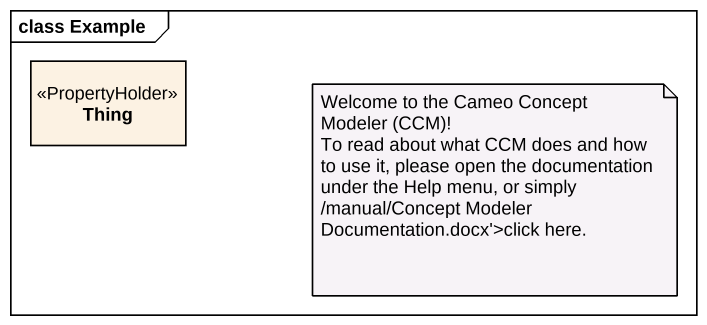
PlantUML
@startuml
mainframe class Example
hide circle
hide empty members
class Thing <<PropertyHolder>>
note as N1
  Welcome to the Cameo Concept Modeler (CCM)!
  To read about what CCM does and how to use it, please open the documentation under the Help menu, or simply /manual/Concept Modeler Documentation.docx'>click here.
end note
@enduml
